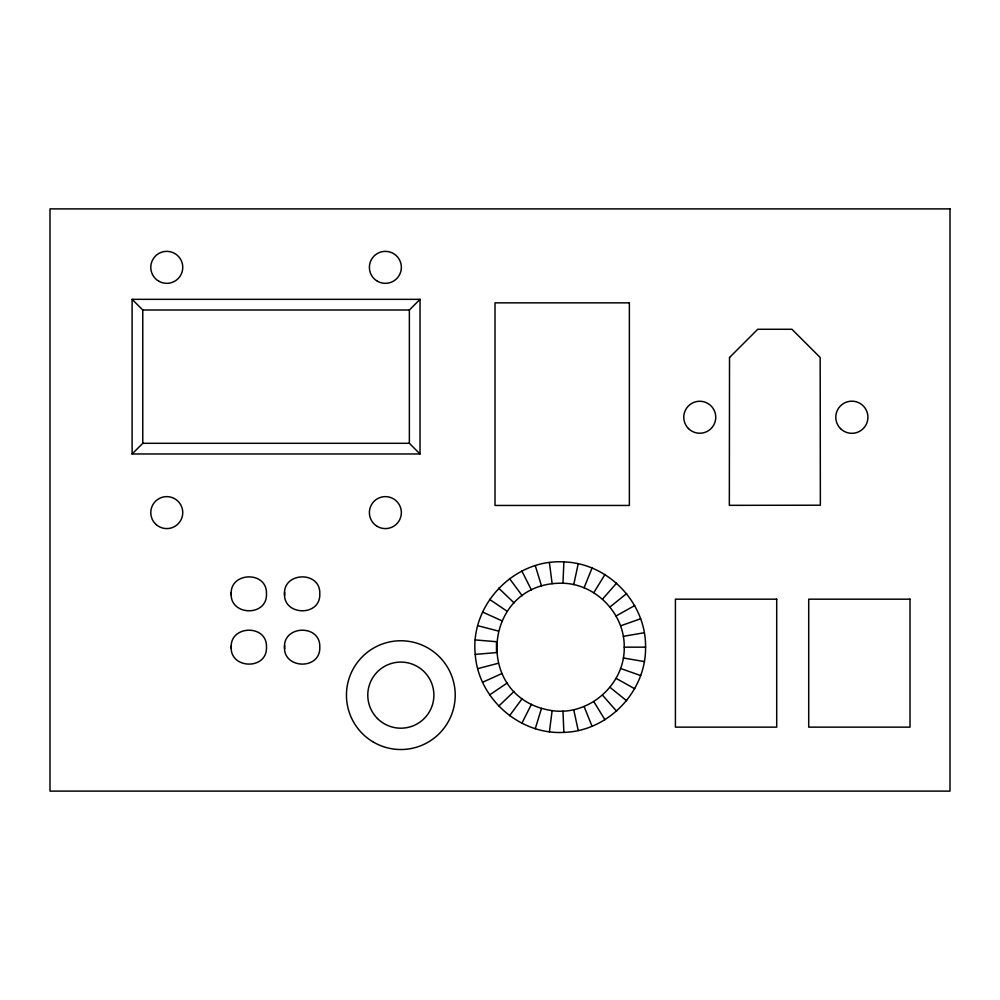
<?xml version="1.0" encoding="UTF-8"?>
<svg xmlns="http://www.w3.org/2000/svg" width="1000" height="1000" viewBox="0 0 1000 1000"><rect width="100%" height="100%" fill="white"/><g stroke="black" fill="none" stroke-linecap="round" stroke-linejoin="round"><path stroke-width="1.5" d="M231.337 592.35C228.412 615.775 267.4 617.5 266.475 593.837C267.4 570.2 228.4 571.862 231.337 595.325M231.337 645.662C228.412 669.087 267.4 670.825 266.475 647.163C267.4 623.525 228.4 625.175 231.337 648.65M284.662 592.35C281.725 615.775 320.712 617.5 319.788 593.837C320.725 570.2 281.725 571.862 284.662 595.325M284.662 645.662C281.725 669.087 320.712 670.825 319.788 647.163C320.725 623.525 281.725 625.175 284.662 648.65M562.962 583.237C482.15 581.287 472.025 698.925 552.125 710.625C588.938 716.2 625.087 684.388 624.225 647.163C624.763 613.938 596.175 584.113 562.962 583.237L563.875 561.925C514.325 558.675 469.9 605.037 475.25 654.388C478.3 698.587 519.65 734.975 563.875 732.387C608.15 731.213 646.263 691.45 645.562 647.163C646.263 602.863 608.15 563.1 563.875 561.925M549.412 731.775L552.125 710.625M573.725 584.612L578.225 563.763M535.262 728.725L541.512 708.337M584.1 587.788L592.062 568M521.838 723.325L531.45 704.287M593.8 592.675L604.975 574.513M509.525 715.75L522.2 698.6M602.525 599.125L616.613 583.112M132.113 453.963L142.775 443.3L409.363 443.3L420.025 453.963L420.025 299.337L132.113 299.337L132.113 453.963L420.025 453.963M132.113 299.337L142.775 310L409.363 310L420.025 299.337M498.663 706.188L514.062 691.425M610.025 606.962L626.625 593.562M489.575 694.925L507.238 682.987M616.1 615.95L634.725 605.55M482.512 682.3L501.95 673.512M620.575 625.837L640.688 618.737M477.688 668.65L498.338 663.275M623.312 636.337L644.325 632.737M475.25 654.388L496.5 652.588L496.5 641.725L475.25 639.925M624.225 647.163L645.562 647.163M623.312 657.975L644.325 661.575M477.688 625.662L498.338 631.038M620.575 668.475L640.688 675.575M482.512 612.013L501.95 620.8M616.1 678.363L634.725 688.763M489.575 599.388L507.238 611.325M610.025 687.35L626.625 700.75M498.663 588.125L514.062 602.888M602.525 695.188L616.613 711.2M509.525 578.575L522.2 595.712M593.8 701.637L604.975 719.8M521.838 570.988L531.45 590.025M584.1 706.525L592.062 726.312M535.262 565.588L541.512 585.975M573.725 709.7L578.225 730.55M549.412 562.537L552.125 583.688M562.962 711.075L563.875 732.387M409.363 310L409.363 443.3M142.775 310L142.775 443.3M729.525 357.488L729.338 505.337L820.362 505.213L820.163 357.488L791.938 329.275L757.738 329.275L729.525 357.488M950 208.888L50 208.888L50 791.112L950 791.112L950 208.888M629.375 302.85L495.012 302.85L495.012 505.45L629.375 505.45L629.375 302.85M776.712 599.175L675.413 599.175L675.413 727.138L776.712 727.138L776.712 599.175M910.013 599.175L808.713 599.175L808.713 727.138L910.013 727.138L910.013 599.175M377.45 718.512A33.062 33.062 0 0 0 432.762 703.7A33.062 33.062 0 0 0 392.275 663.213A33.062 33.062 0 0 0 377.45 718.512M373.338 742.062A54.387 54.387 0 0 0 455.213 695.487A54.387 54.387 0 0 0 373.938 647.875A54.387 54.387 0 0 0 373.338 742.062M156.412 524.8A16 16 0 0 0 182.5 515.475A16 16 0 0 0 161.388 497.55A16 16 0 0 0 156.412 524.8M377.375 526.462A16 16 0 0 0 401.362 512.612A16 16 0 0 0 377.375 498.762A16 16 0 0 0 377.375 526.462M158.763 281.2A16 16 0 0 0 182.763 267.35A16 16 0 0 0 158.763 253.5A16 16 0 0 0 158.763 281.2M377.375 281.2A16 16 0 0 0 401.362 267.35A16 16 0 0 0 377.375 253.5A16 16 0 0 0 377.375 281.2M688.45 428.562A16 16 0 0 0 715.212 421.388A16 16 0 0 0 695.625 401.8A16 16 0 0 0 688.45 428.562M840.5 428.612A16.062 16.062 0 0 0 867.375 421.413A16.062 16.062 0 0 0 847.7 401.725A16.062 16.062 0 0 0 840.5 428.612"/></g></svg>
